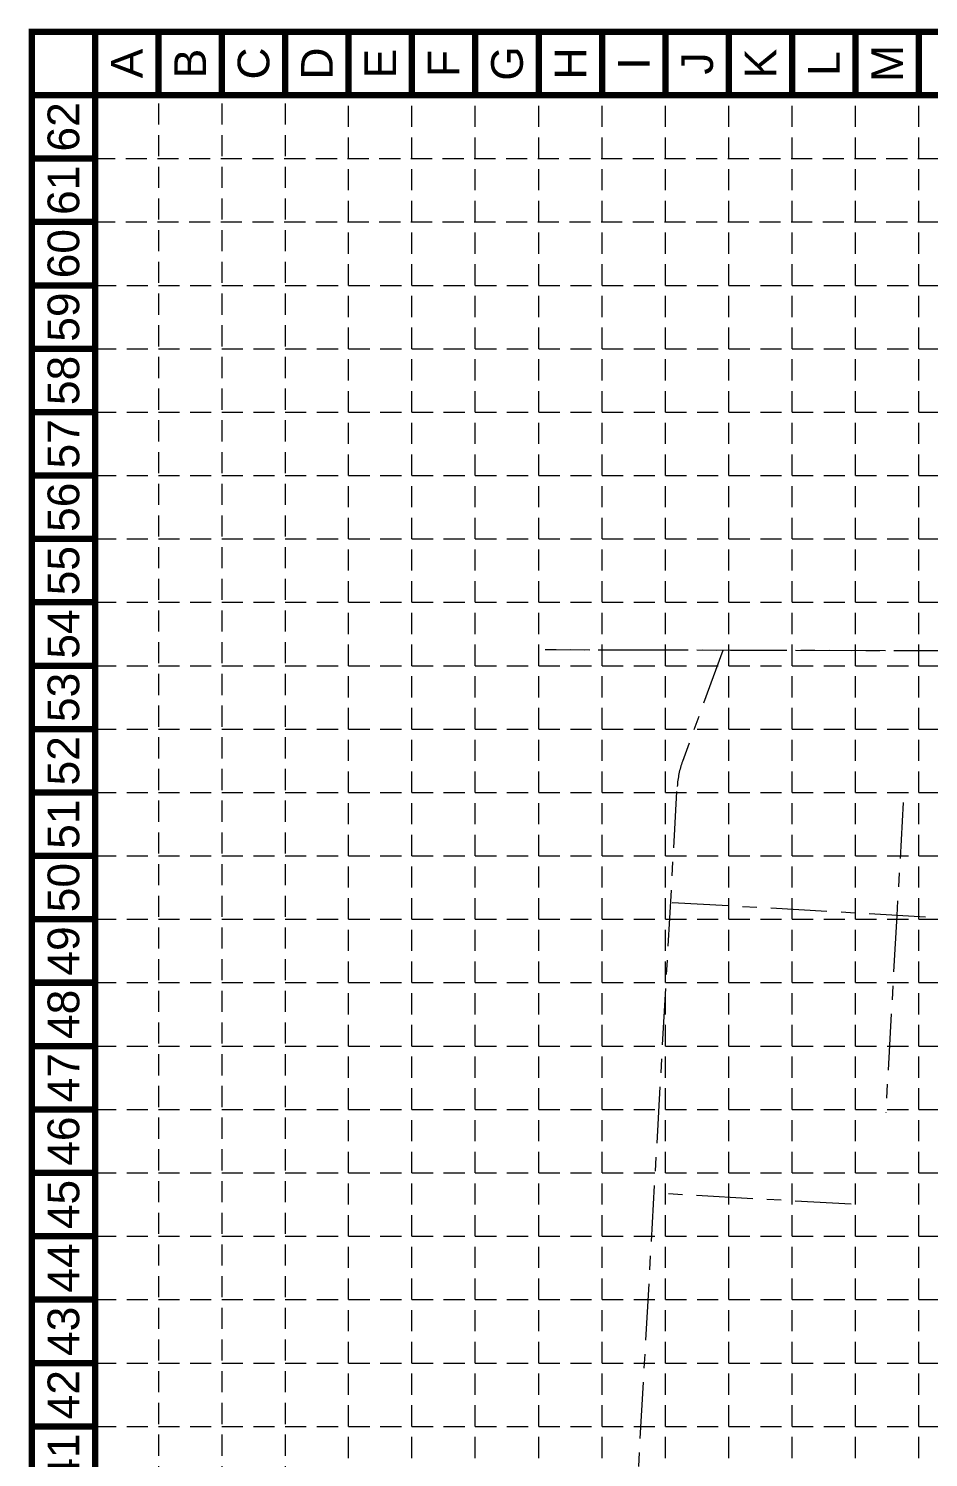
# Model space of a CAD drawing. Header units: feet. Extents: x 5156 to 6960, y 4976 to 7860.
# Drawn here: x 5156 to 5795, y 6846 to 7860 of the extents above; entities that cross this region are included whole.
import ezdxf
from ezdxf.enums import TextEntityAlignment as Align

# ---------------------------------------------------------------- set-up
doc = ezdxf.new("R2010")
doc.units = ezdxf.units.FT
doc.header["$LTSCALE"] = 100
doc.header["$MEASUREMENT"] = 0
doc.linetypes.add('CENTER', pattern=[1, 0.4, -0.1, 0.1, -0.1, 0.3])
doc.linetypes.add('HIDDEN', pattern=[0.375, 0.25, -0.125])
for name, color, linetype in [('BASE', 7, 'Continuous'), ('CL', 254, 'CENTER'), ('CL-MF', 253, 'CENTER'), ('GRID', 10, 'Continuous')]:
    doc.layers.add(name, color=color, linetype=linetype)
doc.styles.get("Standard").update_dxf_attribs({"font": 'ARIAL.TTF'})

msp = doc.modelspace()

# ---------------------------------------------------------------- linework, layer by layer
at = {"layer": 'BASE', "color": 9, "lineweight": 0, "extrusion": (0, 0, -1)}
msp.add_line((5203.1, 7813.2), (6913.1, 7813.2), dxfattribs=at)
at = {"layer": 'BASE', "lineweight": 0, "extrusion": (0, 0, -1), "const_width": 4.5}
for points in [[(-6958.1, 4978.2), (-6958.1, 7858.2), (-5158.1, 7858.2), (-5158.1, 4978.2)], [(-6913.1, 5023.1), (-6913.2, 7813.4), (-5203.1, 7813.3), (-5203, 5023.7)]]:
    msp.add_lwpolyline(points, close=True, dxfattribs=at)
for points in [[(-5203.1, 7858.2), (-5158.1, 7858.2)], [(-5203.1, 7858.2), (-5203.1, 7813.2)], [(-5248.1, 7858.2), (-5248.1, 7813.2)], [(-5293.1, 7858.2), (-5293.1, 7813.2)], [(-5338.1, 7858.2), (-5338.1, 7813.2)], [(-5383.1, 7858.2), (-5383.1, 7813.2)], [(-5428.1, 7858.2), (-5428.1, 7813.2)], [(-5473.1, 7858.2), (-5473.1, 7813.2)], [(-5518.1, 7858.2), (-5518.1, 7813.2)], [(-5563.1, 7858.2), (-5563.1, 7813.2)], [(-5608.1, 7858.2), (-5608.1, 7813.2)], [(-5653.1, 7858.2), (-5653.1, 7813.2)], [(-5698.1, 7858.2), (-5698.1, 7813.2)], [(-5743.1, 7858.2), (-5743.1, 7813.2)], [(-5788.1, 7858.2), (-5788.1, 7813.2)], [(-5203.1, 7813.2), (-5158.1, 7813.2)], [(-5203.1, 7768.2), (-5158.1, 7768.2)], [(-5203.1, 7723.2), (-5158.1, 7723.2)], [(-5203.1, 7678.2), (-5158.1, 7678.2)], [(-5203.1, 7633.2), (-5158.1, 7633.2)], [(-5203.1, 7588.2), (-5158.1, 7588.2)], [(-5203.1, 7543.2), (-5158.1, 7543.2)], [(-5203.1, 7498.2), (-5158.1, 7498.2)], [(-5203.1, 7453.2), (-5158.1, 7453.2)], [(-5203.1, 7408.2), (-5158.1, 7408.2)], [(-5203.1, 7363.2), (-5158.1, 7363.2)], [(-5203.1, 7318.2), (-5158.1, 7318.2)], [(-5203.1, 7273.2), (-5158.1, 7273.2)], [(-5203.1, 7228.2), (-5158.1, 7228.2)], [(-5203.1, 7183.2), (-5158.1, 7183.2)], [(-5203.1, 7138.2), (-5158.1, 7138.2)], [(-5203.1, 7093.2), (-5158.1, 7093.2)], [(-5203.1, 7048.2), (-5158.1, 7048.2)], [(-5203.1, 7003.2), (-5158.1, 7003.2)], [(-5203.1, 6958.2), (-5158.1, 6958.2)], [(-5203.1, 6913.2), (-5158.1, 6913.2)], [(-5203.1, 6868.2), (-5158.1, 6868.2)]]:
    msp.add_lwpolyline(points, dxfattribs=at)
at = {"layer": 'CL', "lineweight": 0, "flags": 128}
for points in [[(6440.4, 7417.2), (5522.6, 7419.4)], [(5648.9, 7419.1), (5620.2, 7340.3)], [(5558.5, 6300.5), (5616.5, 7322.4)], [(5777, 7311.2), (5772.4, 7230.9)], [(5777, 7311.2), (5772.4, 7230.9)], [(5862.6, 7225.8), (5611.8, 7240)], [(5862.6, 7225.8), (5611.8, 7240)], [(5772.4, 7230.9), (5764.5, 7090.9)], [(5772.4, 7230.9), (5764.5, 7090.9)], [(5740.1, 7025.9), (5600.1, 7033.8)], [(5740.1, 7025.9), (5600.1, 7033.8)]]:
    msp.add_lwpolyline(points, dxfattribs=at)
msp.add_lwpolyline([(5620.2, 7340.3, 0.073366), (5616.5, 7322.4)], format="xyb", dxfattribs=at)
at = {"layer": 'CL-MF', "lineweight": 0, "flags": 128}
msp.add_lwpolyline([(6534.3, 7417), (5522.6, 7419.4)], dxfattribs=at)
at = {"layer": 'GRID', "color": 253, "linetype": 'HIDDEN', "lineweight": 0, "ltscale": 0.6, "extrusion": (0, 0, -1)}
for p, q in [((5248.3, 5024.9), (5248.3, 7814.9)), ((5293.3, 5024.9), (5293.3, 7814.9)), ((5338.3, 5024.9), (5338.3, 7814.9)), ((5383.1, 5023.2), (5383.1, 7813.2)), ((5428.1, 5023.2), (5428.1, 7813.2)), ((5473.1, 5023.2), (5473.1, 7813.2)), ((5518.1, 5023.2), (5518.1, 7813.2)), ((5563.1, 5023.2), (5563.1, 7813.2)), ((5608.1, 5023.2), (5608.1, 7813.2)), ((5653.1, 5023.2), (5653.1, 7813.2)), ((5698.1, 5023.2), (5698.1, 7813.2)), ((5743.1, 5023.2), (5743.1, 7813.2)), ((5788.1, 5023.2), (5788.1, 7813.2)), ((5202.4, 7768.2), (6778.3, 7768.2)), ((5202.4, 7723.2), (6778.3, 7723.2)), ((5203.1, 7678.2), (6778.3, 7678.2)), ((5203.1, 7633.2), (6778.3, 7633.2)), ((5203.1, 7588.2), (6778.3, 7588.2)), ((5203.1, 7543.2), (6778.3, 7543.2)), ((5203.1, 7498.2), (6778.3, 7498.2)), ((5203.1, 7453.2), (6778.3, 7453.2)), ((5203.1, 7408.2), (6778.3, 7408.2)), ((5203.1, 7363.2), (6778.3, 7363.2)), ((5203.1, 7318.2), (6778.3, 7318.2)), ((5203.1, 7273.2), (6778.3, 7273.2)), ((5203.1, 7228.2), (6778.3, 7228.2)), ((5203.1, 7183.2), (6778.3, 7183.2)), ((5203.1, 7138.2), (6778.3, 7138.2)), ((5203.1, 7093.2), (6778.3, 7093.2)), ((5203.1, 7048.2), (6778.3, 7048.2)), ((5203.1, 7003.2), (6778.3, 7003.2)), ((5203.1, 6958.2), (6778.3, 6958.2)), ((5203.1, 6913.2), (6778.3, 6913.2)), ((5203.1, 6868.2), (6778.3, 6868.2))]:
    msp.add_line(p, q, dxfattribs=at)

# ---------------------------------------------------------------- texts
at = {"layer": 'BASE', "lineweight": 0, "extrusion": (0, 0, -1), "text_generation_flag": 4}
for s, p in [('A', (-5225.6, 7835.7)), ('B', (-5270.6, 7835.7)), ('C', (-5315.6, 7835.7)), ('D', (-5360.6, 7835.7)), ('E', (-5405.6, 7835.7)), ('F', (-5450.6, 7835.7)), ('G', (-5495.6, 7835.7)), ('H', (-5540.6, 7835.7)), ('J', (-5630.6, 7835.7)), ('K', (-5675.6, 7835.7)), ('L', (-5720.6, 7835.7)), ('M', (-5765.6, 7835.7)), ('I', (-5585.6, 7835.7)), ('62', (-5180.6, 7790.7)), ('61', (-5180.6, 7745.7)), ('60', (-5180.6, 7700.7)), ('59', (-5180.6, 7655.7)), ('58', (-5180.6, 7610.7)), ('57', (-5180.6, 7565.7)), ('56', (-5180.6, 7520.7)), ('55', (-5180.6, 7475.7)), ('54', (-5180.6, 7430.7)), ('53', (-5180.6, 7385.7)), ('52', (-5180.6, 7340.7)), ('51', (-5180.6, 7295.7)), ('50', (-5180.6, 7250.7)), ('49', (-5180.6, 7205.7)), ('48', (-5180.6, 7160.7)), ('47', (-5180.6, 7115.7)), ('46', (-5180.6, 7070.7)), ('45', (-5180.6, 7025.7)), ('44', (-5180.6, 6980.7)), ('43', (-5180.6, 6935.7)), ('42', (-5180.6, 6890.7)), ('41', (-5180.6, 6845.7))]:
    msp.add_text(s, height=22.5, rotation=90, dxfattribs=at).set_placement(p, align=Align.MIDDLE_CENTER)

doc.saveas('drawing.dxf')
